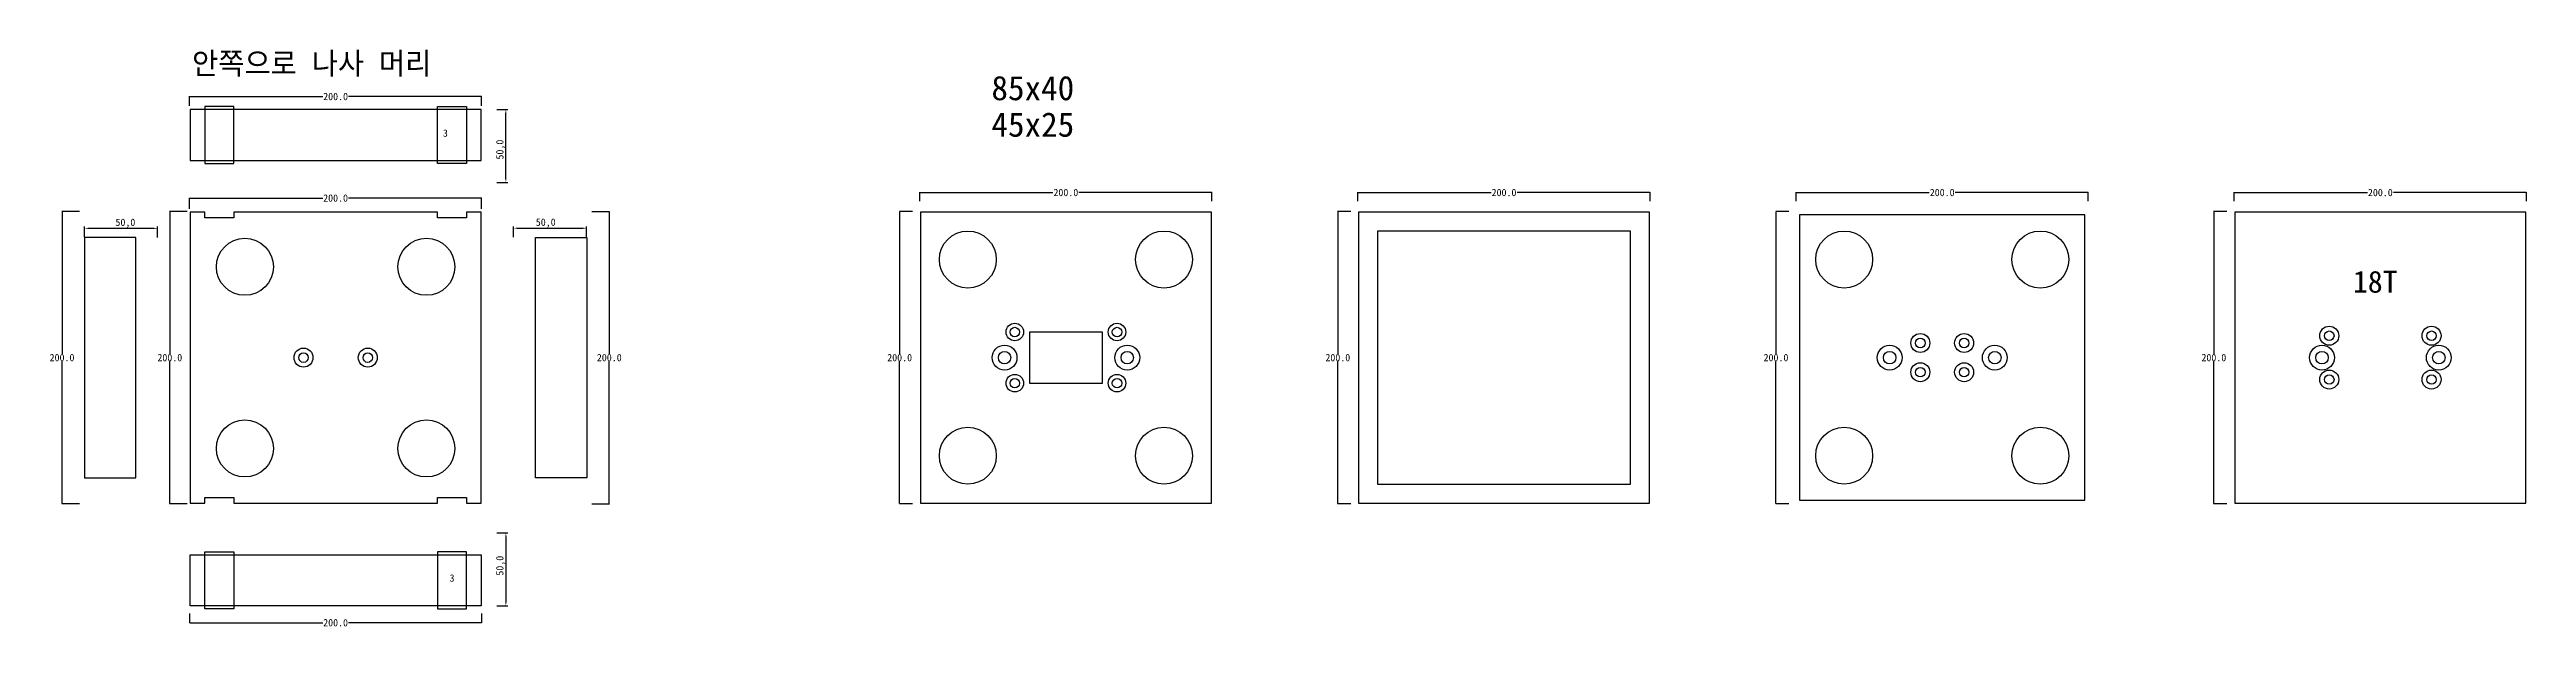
# Model space of a CAD drawing. Header units: millimetres. Extents: x 539 to 2235, y 298 to 694.
import ezdxf

# ---------------------------------------------------------------- set-up
doc = ezdxf.new("R2010")
doc.units = ezdxf.units.MM
for name, color, linetype in [('TEXT', 3, 'Continuous'), ('볼트 구멍', 7, 'Continuous'), ('치구', 7, 'Continuous'), ('치수', 7, 'Continuous')]:
    doc.layers.add(name, color=color, linetype=linetype)
doc.dimstyles.new('ISO-25', dxfattribs={"dimtxt": 2.5, "dimasz": 2.5, "dimexe": 1.25, "dimexo": 0.625, "dimtad": 1, "dimtxsty": 'Standard', "dimcen": 2.5, "dimadec": 0, "dimazin": 0, "dimtfac": 1, "dimtmove": 0, "dimatfit": 3, "dimfxl": 0, "dimarcsym": 0})
doc.dimstyles.get("Standard").update_dxf_attribs({"dimtxt": 7, "dimasz": 0.18, "dimexe": 0.18, "dimexo": 0.0625, "dimgap": 0.09, "dimtad": 0, "dimtih": 1, "dimtoh": 1, "dimdec": 1, "dimzin": 0, "dimdsep": 46, "dimtxsty": 'Standard', "dimcen": 0.09, "dimadec": 0, "dimazin": 0, "dimtfac": 1, "dimtdec": 1, "dimtofl": 0, "dimtmove": 0, "dimatfit": 3, "dimfxl": 0, "dimtolj": 1, "dimtzin": 0, "dimarcsym": 0})

# ---------------------------------------------------------------- blocks, each defined once
blk = doc.blocks.new('*D20')
at = {"layer": 'Defpoints', "color": 0}
for p in [(844.8, 652.8), (851.7, 652.8), (844.8, 602.8)]:
    blk.add_point(p, dxfattribs=at)
at = {"layer": '치수', "color": 0, "lineweight": -2}
for p, q in [((845.4, 652.8), (853, 652.8)), ((851.7, 605.3), (851.7, 650.3)), ((845.4, 602.8), (853, 602.8))]:
    blk.add_line(p, q, dxfattribs=at)
at = {"layer": '치수', "color": 0}
for points in [[(851.3, 650.3), (852.1, 650.3), (851.7, 652.8)], [(851.3, 605.3), (852.1, 605.3), (851.7, 602.8)]]:
    blk.add_solid(points, dxfattribs=at)
at = {"layer": '치수', "color": 0, "insert": (848.2, 625.3), "char_height": 5, "attachment_point": 5, "rotation": 90}
blk.add_mtext('50,0', dxfattribs=at)
blk = doc.blocks.new('*D21')
at = {"layer": 'Defpoints', "color": 0, "linetype": 'Continuous'}
for p in [(1635.1, 595.9), (1435.1, 590), (1635.1, 590)]:
    blk.add_point(p, dxfattribs=at)
at = {"layer": '치수', "color": 0, "linetype": 'Continuous', "lineweight": -2}
for p, q in [((1435.1, 590.1), (1435.1, 596.1)), ((1435.3, 595.9), (1526.3, 595.9)), ((1635, 595.9), (1544, 595.9)), ((1635.1, 590.1), (1635.1, 596.1))]:
    blk.add_line(p, q, dxfattribs=at)
at = {"layer": '치수', "color": 0, "linetype": 'Continuous'}
for points in [[(1435.3, 595.9), (1435.3, 595.9), (1435.1, 595.9)], [(1635, 595.9), (1635, 595.9), (1635.1, 595.9)]]:
    blk.add_solid(points, dxfattribs=at)
at = {"layer": '치수', "color": 0, "linetype": 'Continuous', "insert": (1535.1, 595.9), "char_height": 5, "attachment_point": 5}
blk.add_mtext('\\A1;200.0', dxfattribs=at)
blk = doc.blocks.new('*D22')
at = {"layer": 'Defpoints', "color": 0, "linetype": 'Continuous'}
for p in [(910.4, 582.9), (910.4, 382.9), (922.5, 382.9)]:
    blk.add_point(p, dxfattribs=at)
at = {"layer": '치수', "color": 0, "linetype": 'Continuous', "lineweight": -2}
for p, q in [((910.5, 582.9), (922.7, 582.9)), ((922.5, 582.7), (922.5, 485.5)), ((922.5, 383.1), (922.5, 480.3)), ((910.5, 382.9), (922.7, 382.9))]:
    blk.add_line(p, q, dxfattribs=at)
at = {"layer": '치수', "color": 0, "linetype": 'Continuous'}
for points in [[(922.5, 582.7), (922.5, 582.7), (922.5, 582.9)], [(922.5, 383.1), (922.5, 383.1), (922.5, 382.9)]]:
    blk.add_solid(points, dxfattribs=at)
at = {"layer": '치수', "color": 0, "linetype": 'Continuous', "insert": (922.5, 482.9), "char_height": 5, "attachment_point": 5}
blk.add_mtext('\\A1;200.0', dxfattribs=at)
blk = doc.blocks.new('*D23')
at = {"layer": 'Defpoints', "color": 0, "linetype": 'Continuous'}
for p in [(633.7, 582.9), (621.6, 382.9), (633.7, 382.9)]:
    blk.add_point(p, dxfattribs=at)
at = {"layer": '치수', "color": 0, "linetype": 'Continuous', "lineweight": -2}
for p, q in [((633.6, 582.9), (621.4, 582.9)), ((621.6, 582.7), (621.6, 485.5)), ((621.6, 383.1), (621.6, 480.3)), ((633.6, 382.9), (621.4, 382.9))]:
    blk.add_line(p, q, dxfattribs=at)
at = {"layer": '치수', "color": 0, "linetype": 'Continuous'}
for points in [[(621.6, 582.7), (621.6, 582.7), (621.6, 582.9)], [(621.6, 383.1), (621.6, 383.1), (621.6, 382.9)]]:
    blk.add_solid(points, dxfattribs=at)
at = {"layer": '치수', "color": 0, "linetype": 'Continuous', "insert": (621.6, 482.9), "char_height": 5, "attachment_point": 5}
blk.add_mtext('\\A1;200.0', dxfattribs=at)
blk = doc.blocks.new('*D24')
at = {"layer": 'Defpoints', "color": 0, "linetype": 'Continuous'}
for p in [(559.8, 582.9), (547.8, 382.9), (559.8, 382.9)]:
    blk.add_point(p, dxfattribs=at)
at = {"layer": '치수', "color": 0, "linetype": 'Continuous', "lineweight": -2}
for p, q in [((559.8, 582.9), (547.6, 582.9)), ((547.8, 582.7), (547.8, 485.5)), ((547.8, 383.1), (547.8, 480.3)), ((559.8, 382.9), (547.6, 382.9))]:
    blk.add_line(p, q, dxfattribs=at)
at = {"layer": '치수', "color": 0, "linetype": 'Continuous'}
for points in [[(547.7, 582.7), (547.8, 582.7), (547.8, 582.9)], [(547.7, 383.1), (547.8, 383.1), (547.8, 382.9)]]:
    blk.add_solid(points, dxfattribs=at)
at = {"layer": '치수', "color": 0, "linetype": 'Continuous', "insert": (547.8, 482.9), "char_height": 5, "attachment_point": 5}
blk.add_mtext('\\A1;200.0', dxfattribs=at)
blk = doc.blocks.new('*D25')
at = {"layer": 'Defpoints', "color": 0, "linetype": 'Continuous'}
for p in [(1430.3, 582.9), (1421.3, 382.9), (1430.3, 382.9)]:
    blk.add_point(p, dxfattribs=at)
at = {"layer": '치수', "color": 0, "linetype": 'Continuous', "lineweight": -2}
for p, q in [((1430.2, 582.9), (1421.2, 582.9)), ((1421.3, 582.7), (1421.3, 485.5)), ((1421.3, 383.1), (1421.3, 480.3)), ((1430.2, 382.9), (1421.2, 382.9))]:
    blk.add_line(p, q, dxfattribs=at)
at = {"layer": '치수', "color": 0, "linetype": 'Continuous'}
for points in [[(1421.3, 582.7), (1421.4, 582.7), (1421.3, 582.9)], [(1421.3, 383.1), (1421.4, 383.1), (1421.3, 382.9)]]:
    blk.add_solid(points, dxfattribs=at)
at = {"layer": '치수', "color": 0, "linetype": 'Continuous', "insert": (1421.3, 482.9), "char_height": 5, "attachment_point": 5}
blk.add_mtext('\\A1;200.0', dxfattribs=at)
blk = doc.blocks.new('*D26')
at = {"layer": 'Defpoints', "color": 0, "linetype": 'Continuous'}
for p in [(1130.3, 582.9), (1121.3, 382.9), (1130.3, 382.9)]:
    blk.add_point(p, dxfattribs=at)
at = {"layer": '치수', "color": 0, "linetype": 'Continuous', "lineweight": -2}
for p, q in [((1130.2, 582.9), (1121.2, 582.9)), ((1121.3, 582.7), (1121.3, 485.5)), ((1121.3, 383.1), (1121.3, 480.3)), ((1130.2, 382.9), (1121.2, 382.9))]:
    blk.add_line(p, q, dxfattribs=at)
at = {"layer": '치수', "color": 0, "linetype": 'Continuous'}
for points in [[(1121.3, 582.7), (1121.4, 582.7), (1121.3, 582.9)], [(1121.3, 383.1), (1121.4, 383.1), (1121.3, 382.9)]]:
    blk.add_solid(points, dxfattribs=at)
at = {"layer": '치수', "color": 0, "linetype": 'Continuous', "insert": (1121.3, 482.9), "char_height": 5, "attachment_point": 5}
blk.add_mtext('\\A1;200.0', dxfattribs=at)
blk = doc.blocks.new('*D27')
at = {"layer": 'Defpoints', "color": 0, "linetype": 'Continuous'}
for p in [(635.1, 307.9), (835.1, 307.9), (835.1, 301.5)]:
    blk.add_point(p, dxfattribs=at)
at = {"layer": '치수', "color": 0, "linetype": 'Continuous', "lineweight": -2}
for p, q in [((635.1, 307.9), (635.1, 301.4)), ((835.1, 307.9), (835.1, 301.4)), ((635.3, 301.5), (726.3, 301.5)), ((835, 301.5), (744, 301.5))]:
    blk.add_line(p, q, dxfattribs=at)
at = {"layer": '치수', "color": 0, "linetype": 'Continuous'}
for points in [[(635.3, 301.6), (635.3, 301.5), (635.1, 301.5)], [(835, 301.6), (835, 301.5), (835.1, 301.5)]]:
    blk.add_solid(points, dxfattribs=at)
at = {"layer": '치수', "color": 0, "linetype": 'Continuous', "insert": (735.1, 301.5), "char_height": 5, "attachment_point": 5}
blk.add_mtext('\\A1;200.0', dxfattribs=at)
blk = doc.blocks.new('*D28')
at = {"layer": 'Defpoints', "color": 0}
for p in [(844.8, 363), (844.8, 313), (851.7, 313)]:
    blk.add_point(p, dxfattribs=at)
at = {"layer": '치수', "color": 0, "lineweight": -2}
for p, q in [((845.4, 363), (853, 363)), ((851.7, 360.5), (851.7, 315.5)), ((845.4, 313), (853, 313))]:
    blk.add_line(p, q, dxfattribs=at)
at = {"layer": '치수', "color": 0}
for points in [[(851.3, 360.5), (852.1, 360.5), (851.7, 363)], [(851.3, 315.5), (852.1, 315.5), (851.7, 313)]]:
    blk.add_solid(points, dxfattribs=at)
at = {"layer": '치수', "color": 0, "insert": (848.2, 340.5), "char_height": 5, "attachment_point": 5, "rotation": 90}
blk.add_mtext('50,0', dxfattribs=at)
blk = doc.blocks.new('*D29')
at = {"layer": 'Defpoints', "color": 0, "linetype": 'Continuous'}
for p in [(635.1, 584.7), (835.1, 592.1), (835.1, 584.7)]:
    blk.add_point(p, dxfattribs=at)
at = {"layer": '치수', "color": 0, "linetype": 'Continuous', "lineweight": -2}
for p, q in [((635.1, 584.8), (635.1, 592.3)), ((635.3, 592.1), (726.3, 592.1)), ((835, 592.1), (744, 592.1)), ((835.1, 584.8), (835.1, 592.3))]:
    blk.add_line(p, q, dxfattribs=at)
at = {"layer": '치수', "color": 0, "linetype": 'Continuous'}
for points in [[(635.3, 592.2), (635.3, 592.1), (635.1, 592.1)], [(835, 592.2), (835, 592.1), (835.1, 592.1)]]:
    blk.add_solid(points, dxfattribs=at)
at = {"layer": '치수', "color": 0, "linetype": 'Continuous', "insert": (735.1, 592.1), "char_height": 5, "attachment_point": 5}
blk.add_mtext('\\A1;200.0', dxfattribs=at)
blk = doc.blocks.new('*D30')
at = {"layer": 'Defpoints', "color": 0}
for p in [(563.2, 571.4), (563.2, 564.7), (613.2, 564.6)]:
    blk.add_point(p, dxfattribs=at)
at = {"layer": '치수', "color": 0, "lineweight": -2}
for p, q in [((563.2, 565.3), (563.2, 572.6)), ((610.7, 571.4), (565.7, 571.4)), ((613.2, 565.2), (613.2, 572.6))]:
    blk.add_line(p, q, dxfattribs=at)
at = {"layer": '치수', "color": 0}
for points in [[(565.7, 571.8), (565.7, 571), (563.2, 571.4)], [(610.7, 571.8), (610.7, 571), (613.2, 571.4)]]:
    blk.add_solid(points, dxfattribs=at)
at = {"layer": '치수', "color": 0, "insert": (591.2, 574.9), "char_height": 5, "attachment_point": 5}
blk.add_mtext('50,0', dxfattribs=at)
blk = doc.blocks.new('*D31')
at = {"layer": 'Defpoints', "color": 0}
for p in [(857, 564.7), (907, 571.5), (907, 564.7)]:
    blk.add_point(p, dxfattribs=at)
at = {"layer": '치수', "color": 0, "lineweight": -2}
for p, q in [((857, 565.3), (857, 572.7)), ((859.5, 571.5), (904.5, 571.5)), ((907, 565.3), (907, 572.7))]:
    blk.add_line(p, q, dxfattribs=at)
at = {"layer": '치수', "color": 0}
for points in [[(859.5, 571.9), (859.5, 571.1), (857, 571.5)], [(904.5, 571.9), (904.5, 571.1), (907, 571.5)]]:
    blk.add_solid(points, dxfattribs=at)
at = {"layer": '치수', "color": 0, "insert": (879, 575), "char_height": 5, "attachment_point": 5}
blk.add_mtext('50,0', dxfattribs=at)
blk = doc.blocks.new('*D32')
at = {"layer": 'Defpoints', "color": 0, "linetype": 'Continuous'}
for p in [(1335.1, 595.9), (1135.1, 590), (1335.1, 590)]:
    blk.add_point(p, dxfattribs=at)
at = {"layer": '치수', "color": 0, "linetype": 'Continuous', "lineweight": -2}
for p, q in [((1135.1, 590.1), (1135.1, 596.1)), ((1135.3, 595.9), (1226.3, 595.9)), ((1335, 595.9), (1244, 595.9)), ((1335.1, 590.1), (1335.1, 596.1))]:
    blk.add_line(p, q, dxfattribs=at)
at = {"layer": '치수', "color": 0, "linetype": 'Continuous'}
for points in [[(1135.3, 595.9), (1135.3, 595.9), (1135.1, 595.9)], [(1335, 595.9), (1335, 595.9), (1335.1, 595.9)]]:
    blk.add_solid(points, dxfattribs=at)
at = {"layer": '치수', "color": 0, "linetype": 'Continuous', "insert": (1235.1, 595.9), "char_height": 5, "attachment_point": 5}
blk.add_mtext('\\A1;200.0', dxfattribs=at)
blk = doc.blocks.new('*D33')
at = {"layer": 'Defpoints', "color": 0, "linetype": 'Continuous'}
for p in [(2030, 582.9), (2021.1, 382.9), (2030, 382.9)]:
    blk.add_point(p, dxfattribs=at)
at = {"layer": '치수', "color": 0, "linetype": 'Continuous', "lineweight": -2}
for p, q in [((2029.9, 582.9), (2020.9, 582.9)), ((2021.1, 582.7), (2021.1, 485.5)), ((2021.1, 383.1), (2021.1, 480.3)), ((2029.9, 382.9), (2020.9, 382.9))]:
    blk.add_line(p, q, dxfattribs=at)
at = {"layer": '치수', "color": 0, "linetype": 'Continuous'}
for points in [[(2021.1, 582.7), (2021.1, 582.7), (2021.1, 582.9)], [(2021.1, 383.1), (2021.1, 383.1), (2021.1, 382.9)]]:
    blk.add_solid(points, dxfattribs=at)
at = {"layer": '치수', "color": 0, "linetype": 'Continuous', "insert": (2021.1, 482.9), "char_height": 5, "attachment_point": 5}
blk.add_mtext('\\A1;200.0', dxfattribs=at)
blk = doc.blocks.new('*D34')
at = {"layer": 'Defpoints', "color": 0, "linetype": 'Continuous'}
for p in [(1730.3, 582.9), (1721.3, 382.9), (1730.3, 382.9)]:
    blk.add_point(p, dxfattribs=at)
at = {"layer": '치수', "color": 0, "linetype": 'Continuous', "lineweight": -2}
for p, q in [((1730.2, 582.9), (1721.2, 582.9)), ((1721.3, 582.7), (1721.3, 485.5)), ((1721.3, 383.1), (1721.3, 480.3)), ((1730.2, 382.9), (1721.2, 382.9))]:
    blk.add_line(p, q, dxfattribs=at)
at = {"layer": '치수', "color": 0, "linetype": 'Continuous'}
for points in [[(1721.3, 582.7), (1721.4, 582.7), (1721.3, 582.9)], [(1721.3, 383.1), (1721.4, 383.1), (1721.3, 382.9)]]:
    blk.add_solid(points, dxfattribs=at)
at = {"layer": '치수', "color": 0, "linetype": 'Continuous', "insert": (1721.3, 482.9), "char_height": 5, "attachment_point": 5}
blk.add_mtext('\\A1;200.0', dxfattribs=at)
blk = doc.blocks.new('*D35')
at = {"layer": 'Defpoints', "color": 0, "linetype": 'Continuous'}
for p in [(1935.1, 595.9), (1735.1, 590), (1935.1, 590)]:
    blk.add_point(p, dxfattribs=at)
at = {"layer": '치수', "color": 0, "linetype": 'Continuous', "lineweight": -2}
for p, q in [((1735.1, 590.1), (1735.1, 596.1)), ((1735.3, 595.9), (1826.3, 595.9)), ((1935, 595.9), (1844, 595.9)), ((1935.1, 590.1), (1935.1, 596.1))]:
    blk.add_line(p, q, dxfattribs=at)
at = {"layer": '치수', "color": 0, "linetype": 'Continuous'}
for points in [[(1735.3, 595.9), (1735.3, 595.9), (1735.1, 595.9)], [(1935, 595.9), (1935, 595.9), (1935.1, 595.9)]]:
    blk.add_solid(points, dxfattribs=at)
at = {"layer": '치수', "color": 0, "linetype": 'Continuous', "insert": (1835.1, 595.9), "char_height": 5, "attachment_point": 5}
blk.add_mtext('\\A1;200.0', dxfattribs=at)
blk = doc.blocks.new('*D36')
at = {"layer": 'Defpoints', "color": 0, "linetype": 'Continuous'}
for p in [(2235.1, 595.9), (2035.1, 590), (2235.1, 590)]:
    blk.add_point(p, dxfattribs=at)
at = {"layer": '치수', "color": 0, "linetype": 'Continuous', "lineweight": -2}
for p, q in [((2035.1, 590.1), (2035.1, 596.1)), ((2035.3, 595.9), (2126.3, 595.9)), ((2235, 595.9), (2144, 595.9)), ((2235.1, 590.1), (2235.1, 596.1))]:
    blk.add_line(p, q, dxfattribs=at)
at = {"layer": '치수', "color": 0, "linetype": 'Continuous'}
for points in [[(2035.3, 595.9), (2035.3, 595.9), (2035.1, 595.9)], [(2235, 595.9), (2235, 595.9), (2235.1, 595.9)]]:
    blk.add_solid(points, dxfattribs=at)
at = {"layer": '치수', "color": 0, "linetype": 'Continuous', "insert": (2135.1, 595.9), "char_height": 5, "attachment_point": 5}
blk.add_mtext('\\A1;200.0', dxfattribs=at)
blk = doc.blocks.new('*D37')
at = {"layer": 'Defpoints', "color": 0, "linetype": 'Continuous'}
for p in [(835.1, 661.6), (635.1, 655.2), (835.1, 655.2)]:
    blk.add_point(p, dxfattribs=at)
at = {"layer": '치수', "color": 0, "linetype": 'Continuous', "lineweight": -2}
for p, q in [((635.1, 655.3), (635.1, 661.8)), ((635.3, 661.6), (726.3, 661.6)), ((835, 661.6), (744, 661.6)), ((835.1, 655.3), (835.1, 661.8))]:
    blk.add_line(p, q, dxfattribs=at)
at = {"layer": '치수', "color": 0, "linetype": 'Continuous'}
for points in [[(635.3, 661.6), (635.3, 661.6), (635.1, 661.6)], [(835, 661.6), (835, 661.6), (835.1, 661.6)]]:
    blk.add_solid(points, dxfattribs=at)
at = {"layer": '치수', "color": 0, "linetype": 'Continuous', "insert": (735.1, 661.6), "char_height": 5, "attachment_point": 5}
blk.add_mtext('\\A1;200.0', dxfattribs=at)

msp = doc.modelspace()

# ---------------------------------------------------------------- linework, layer by layer
at = {"layer": '볼트 구멍', "color": 3}
msp.add_lwpolyline([(1260.14, 465.42), (1260.14, 500.42), (1210.14, 500.42), (1210.14, 465.42)], close=True, dxfattribs=at)
at = {"layer": '볼트 구멍', "color": 6}
for centre, radius in [((1200.14, 500.42), 6), ((1270.14, 500.42), 6), ((1820.14, 492.92), 6.5), ((1850.14, 492.92), 6.5), ((2100.14, 497.92), 6.5), ((2170.14, 497.92), 6.5), ((1193.14, 482.92), 8.5), ((1277.14, 482.92), 8.5), ((1799.14, 482.92), 8.5), ((1820.14, 472.92), 6.5), ((1850.14, 472.92), 6.5), ((1871.14, 482.92), 8.5), ((2095.14, 482.92), 8.5), ((2175.14, 482.92), 8.5), ((1200.14, 465.42), 6), ((1270.14, 465.42), 6), ((2100.14, 467.92), 6.5), ((2170.14, 467.92), 6.5)]:
    msp.add_circle(centre, radius, dxfattribs=at)
at = {"layer": '볼트 구멍', "color": 3}
for centre, radius in [((1200.14, 500.42), 3.25), ((1270.14, 500.42), 3.25), ((1820.14, 492.92), 3.25), ((1850.14, 492.92), 3.25), ((2100.14, 497.92), 3.25), ((2170.14, 497.92), 3.25), ((713.14, 482.92), 3.25), ((757.14, 482.92), 3.25), ((1193.14, 482.92), 4.25), ((1277.14, 482.92), 4.25), ((1799.14, 482.92), 4.25), ((1820.14, 472.92), 3.25), ((1850.14, 472.92), 3.25), ((1871.14, 482.92), 4.25), ((2095.14, 482.92), 4.25), ((2175.14, 482.92), 4.25), ((1200.14, 465.42), 3.25), ((1270.14, 465.42), 3.25), ((2100.14, 467.92), 3.25), ((2170.14, 467.92), 3.25)]:
    msp.add_circle(centre, radius, dxfattribs=at)
at = {"layer": '볼트 구멍', "color": 2}
for centre in [(713.14, 482.92), (757.14, 482.92)]:
    msp.add_circle(centre, 6.5, dxfattribs=at)
at = {"layer": '치구'}
for points in [[(635.49, 617.79), (834.79, 617.79), (834.79, 652.79), (635.49, 652.79)], [(635.49, 383.27), (645.49, 383.27), (645.49, 387.27), (665.49, 387.27), (665.49, 383.27), (804.79, 383.27), (804.79, 387.27), (824.79, 387.27), (824.79, 383.27), (834.79, 383.27), (834.79, 582.57), (824.79, 582.57), (824.79, 578.57), (804.79, 578.57), (804.79, 582.57), (665.49, 582.57), (665.49, 578.57), (645.49, 578.57), (645.49, 582.57), (635.49, 582.57)], [(1135.49, 582.57), (1135.49, 383.27), (1334.79, 383.27), (1334.79, 582.57)], [(1435.49, 582.57), (1435.49, 383.27), (1634.79, 383.27), (1634.79, 582.57)], [(1737.49, 580.57), (1737.49, 385.27), (1932.79, 385.27), (1932.79, 580.57)], [(2035.49, 582.57), (2035.49, 383.27), (2234.79, 383.27), (2234.79, 582.57)], [(598.24, 565.17), (563.24, 565.17), (563.24, 400.67), (598.24, 400.67)], [(872.04, 565.17), (907.04, 565.17), (907.04, 400.67), (872.04, 400.67)], [(1448.49, 569.57), (1448.49, 396.27), (1621.79, 396.27), (1621.79, 569.57)], [(635.49, 348.05), (834.79, 348.05), (834.79, 313.05), (635.49, 313.05)]]:
    msp.add_lwpolyline(points, close=True, dxfattribs=at)
at = {"layer": '치구', "color": 1}
for points in [[(645.49, 615.79), (665.49, 615.79), (665.49, 654.78), (645.49, 654.78)], [(824.79, 615.79), (804.79, 615.79), (804.79, 654.78), (824.79, 654.78)], [(645.49, 350.05), (665.49, 350.05), (665.49, 311.05), (645.49, 311.05)], [(824.79, 350.05), (804.79, 350.05), (804.79, 311.05), (824.79, 311.05)]]:
    msp.add_lwpolyline(points, close=True, dxfattribs=at)
at = {"layer": '치구'}
for centre in [(672.99, 545.07), (797.29, 545.07), (1167.99, 550.07), (1302.29, 550.07), (1767.99, 550.07), (1902.29, 550.07), (672.99, 420.77), (797.29, 420.77), (1167.99, 415.77), (1302.29, 415.77), (1767.99, 415.77), (1902.29, 415.77)]:
    msp.add_circle(centre, 19.5, dxfattribs=at)

# ---------------------------------------------------------------- texts
at = {"color": 1}
for s, p in [('85x40', (1184.14, 659.11)), ('45x25', (1184.14, 634.11))]:
    msp.add_text(s, height=16.667, dxfattribs=at).set_placement(p)
at = {"layer": 'TEXT', "color": 1}
for s, height, p in [('안쪽으로 나사 머리', 15, (636.8, 676.84)), ('3', 5, (808.6, 634.09)), ('18T', 15, (2116.31, 527.36)), ('3', 5, (813.13, 329.58))]:
    msp.add_text(s, height=height, dxfattribs=at).set_placement(p)

# ---------------------------------------------------------------- dimensions: what is measured, and where the dimension line sits
at = {"layer": '치수', "color": 4, "linetype": 'Continuous'}
for base, p1, p2, picture, middle in [((835.14, 661.61), (635.14, 655.21), (835.14, 655.21), '*D37', (735.14, 661.61)), ((835.14, 301.54), (635.14, 307.93), (835.14, 307.93), '*D27', (735.14, 301.54))]:
    dim = msp.add_linear_dim(base=base, p1=p1, p2=p2, dimstyle='Standard', override={"dimtxt": 5}, dxfattribs=at)
    dim.commit()
    dim.dimension.update_dxf_attribs({"geometry": picture, "text_midpoint": middle, "dimtype": 160})
at = {"layer": '치수', "color": 4}
for base, p1, p2, angle, picture, middle in [((851.72, 652.79), (844.82, 602.79), (844.82, 652.79), 90, '*D20', (851.72, 625.29)), ((563.24, 571.39), (613.24, 564.62), (563.24, 564.72), 180, '*D30', (591.24, 571.39)), ((851.72, 313.05), (844.82, 363.05), (844.82, 313.05), 270, '*D28', (851.72, 340.55))]:
    dim = msp.add_linear_dim(base=base, p1=p1, p2=p2, angle=angle, dimstyle='ISO-25', override={"dimtxt": 5, "dimdec": 1, "dimzin": 0, "dimtdec": 1}, dxfattribs=at)
    dim.commit()
    dim.dimension.update_dxf_attribs({"geometry": picture, "text_midpoint": middle, "dimtype": 160})
at = {"layer": '치수', "color": 4, "linetype": 'Continuous'}
for base, p1, p2, picture, middle in [((835.14, 592.14), (635.14, 584.74), (835.14, 584.74), '*D29', (735.14, 592.14)), ((1335.14, 595.91), (1135.14, 590.02), (1335.14, 590.02), '*D32', (1235.14, 595.91)), ((1635.14, 595.91), (1435.14, 590.02), (1635.14, 590.02), '*D21', (1535.14, 595.91)), ((1935.14, 595.91), (1735.14, 590.02), (1935.14, 590.02), '*D35', (1835.14, 595.91)), ((2235.14, 595.91), (2035.14, 590.02), (2235.14, 590.02), '*D36', (2135.14, 595.91))]:
    dim = msp.add_linear_dim(base=base, p1=p1, p2=p2, dimstyle='Standard', override={"dimtxt": 5}, dxfattribs=at)
    dim.commit()
    dim.dimension.update_dxf_attribs({"geometry": picture, "text_midpoint": middle})
for base, p1, p2, picture, middle in [((547.78, 382.92), (559.84, 582.92), (559.84, 382.92), '*D24', (547.78, 482.92)), ((621.61, 382.92), (633.68, 582.92), (633.68, 382.92), '*D23', (621.61, 482.92)), ((922.51, 382.92), (910.44, 582.92), (910.44, 382.92), '*D22', (922.51, 482.92)), ((1121.35, 382.92), (1130.25, 582.92), (1130.25, 382.92), '*D26', (1121.35, 482.92)), ((1421.35, 382.92), (1430.25, 582.92), (1430.25, 382.92), '*D25', (1421.35, 482.92)), ((1721.35, 382.92), (1730.25, 582.92), (1730.25, 382.92), '*D34', (1721.35, 482.92)), ((2021.1, 382.92), (2030, 582.92), (2030, 382.92), '*D33', (2021.1, 482.92))]:
    dim = msp.add_linear_dim(base=base, p1=p1, p2=p2, angle=90, dimstyle='Standard', override={"dimtxt": 5}, dxfattribs=at)
    dim.commit()
    dim.dimension.update_dxf_attribs({"geometry": picture, "text_midpoint": middle})
at = {"layer": '치수', "color": 4}
dim = msp.add_linear_dim(base=(907.04, 571.49), p1=(857.04, 564.72), p2=(907.04, 564.72), dimstyle='ISO-25', override={"dimtxt": 5, "dimdec": 1, "dimzin": 0, "dimtdec": 1}, dxfattribs=at)
dim.commit()
dim.dimension.update_dxf_attribs({"geometry": '*D31', "text_midpoint": (879.04, 571.49), "dimtype": 160})

doc.saveas('drawing.dxf')
